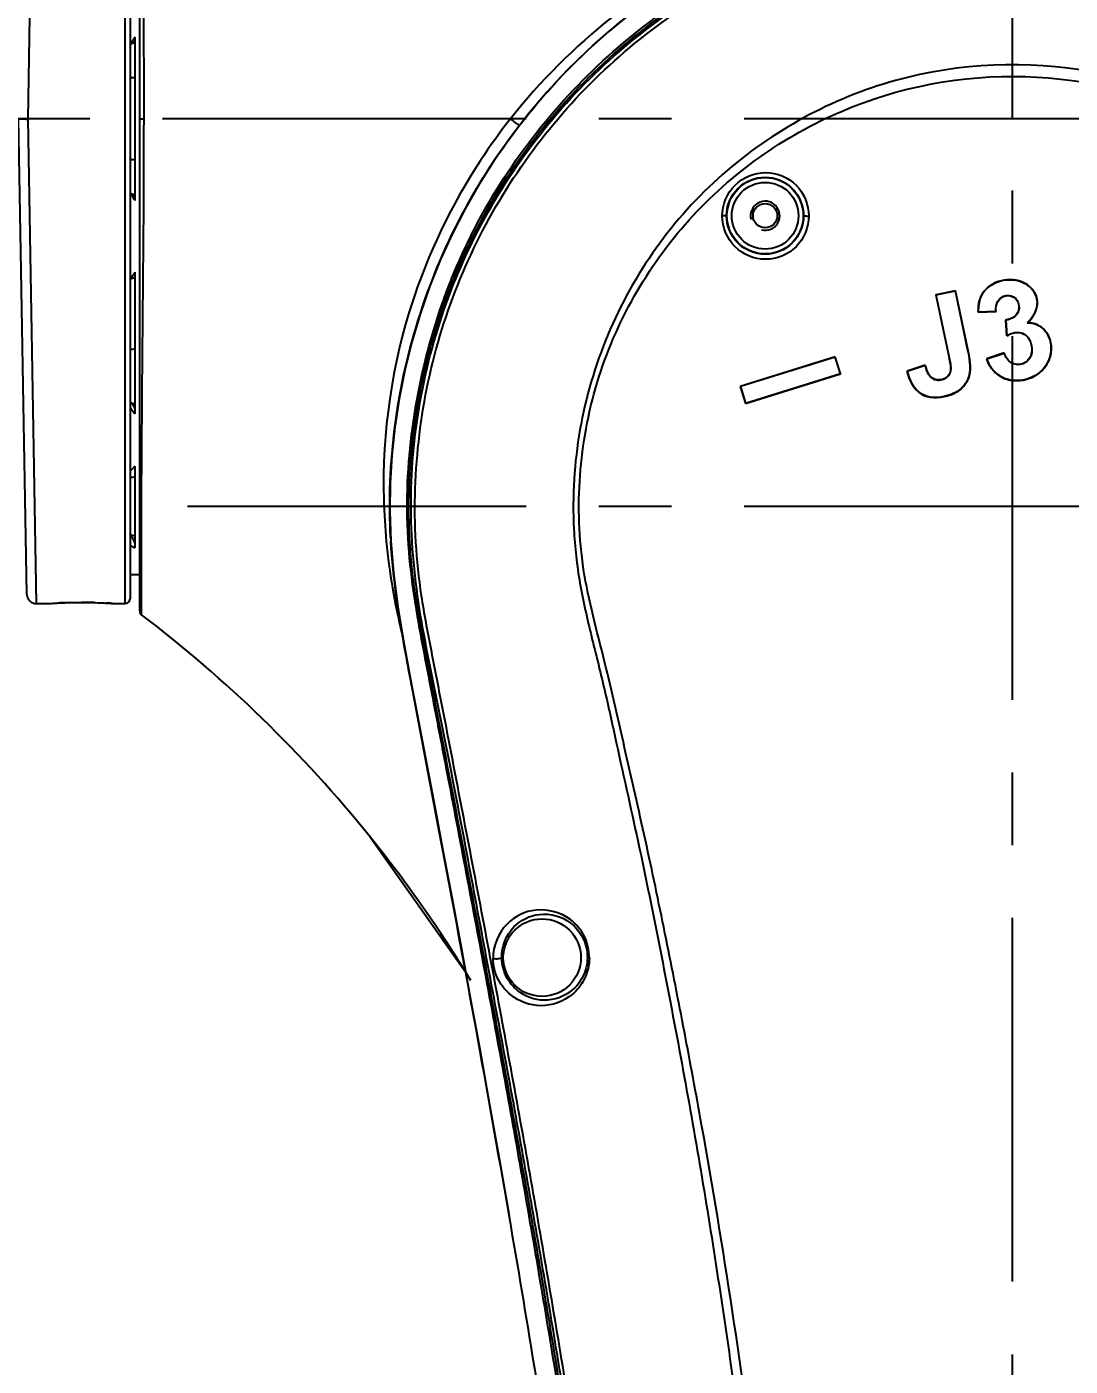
# Model space of a CAD drawing. Header units: millimetres. Extents: x 5828 to 6704, y 123 to 421.
# Drawn here: x 6552.71 to 6558.09, y 360.42 to 367.33 of the extents above; entities that cross this region are included whole.
import ezdxf

# ---------------------------------------------------------------- set-up
doc = ezdxf.new("R2010")
doc.units = ezdxf.units.MM
doc.linetypes.add('CENTER', pattern=[0.6, 0.375, -0.075, 0.075, -0.075])
for name, color, linetype in [('中心线', 7, 'Continuous'), ('外形图', 7, 'Continuous'), ('尺寸标注', 7, 'Continuous'), ('运动范围', 7, 'Continuous')]:
    doc.layers.add(name, color=color, linetype=linetype)
doc.styles.add('微软雅黑', font='msyh.ttc', dxfattribs={"height": 1.5})
doc.dimstyles.new('尺寸标注_1_20比例', dxfattribs={"dimtxt": 1.5, "dimasz": 1.25, "dimexe": 0.5, "dimexo": 0.4, "dimgap": 0.5, "dimtad": 1, "dimdec": 1, "dimlfac": 20, "dimdsep": 46, "dimtxsty": '微软雅黑', "dimcen": 0.09, "dimadec": 0, "dimazin": 0, "dimtp": 0.01, "dimtm": 0.01, "dimtfac": 1, "dimtdec": 1, "dimtofl": 0, "dimtmove": 0, "dimatfit": 3, "dimfxl": 1, "dimtolj": 1, "dimarcsym": 0})

# ---------------------------------------------------------------- blocks, each defined once
blk = doc.blocks.new('*D1144')
at = {"layer": 'Defpoints', "color": 0}
for p in [(6557.7962, 395.6702), (6487.6476, 286.2413), (6537.9972, 286.2413)]:
    blk.add_point(p, dxfattribs=at)
at = {"layer": '尺寸标注', "color": 0, "lineweight": -2}
for p, q in [((6557.3962, 395.6702), (6487.1476, 395.6702)), ((6487.6476, 394.4202), (6487.6476, 287.4913)), ((6537.5972, 286.2413), (6487.1476, 286.2413))]:
    blk.add_line(p, q, dxfattribs=at)
at = {"layer": '尺寸标注', "color": 0}
for points in [[(6487.856, 394.4202), (6487.4393, 394.4202), (6487.6476, 395.6702)], [(6487.4393, 287.4913), (6487.856, 287.4913), (6487.6476, 286.2413)]]:
    blk.add_solid(points, dxfattribs=at)
at = {"layer": '尺寸标注', "color": 0, "insert": (6486.376, 340.9558), "char_height": 1.5, "attachment_point": 5, "rotation": 90, "style": '微软雅黑'}
blk.add_mtext('\\A1;\\A1;{\\fAlibaba PuHuiTi 3.0 55 Regular|b0|i0|c134|p18;2188.6}', dxfattribs=at)

msp = doc.modelspace()

# ---------------------------------------------------------------- linework, layer by layer
at = {"layer": '中心线', "linetype": 'CENTER', "ltscale": 5}
for p, q in [((6557.7962, 330.8596), (6557.7962, 371.8928)), ((6564.2883, 366.8553), (6521.5298, 366.8553)), ((6564.2883, 364.8553), (6553.5422, 364.8553))]:
    msp.add_line(p, q, dxfattribs=at)
at = {"layer": '外形图', "linetype": 'ByBlock'}
for p, q in [((6553.2962, 364.3177), (6553.2962, 369.5272)), ((6552.7212, 366.8553), (6552.764, 369.3552)), ((6553.2212, 364.3553), (6553.2212, 369.3532)), ((6553.2462, 369.3282), (6553.2462, 364.3803)), ((6553.3184, 366.8553), (6553.3175, 368.6731)), ((6553.2712, 367.2762), (6553.2712, 366.4343)), ((6553.25, 367.241), (6553.2462, 367.2348)), ((6553.2471, 367.2362), (6553.2471, 366.4743)), ((6553.25, 367.241), (6553.2501, 367.2411)), ((6553.2471, 367.067), (6553.2462, 367.067)), ((6552.714, 364.4044), (6552.6712, 366.8553)), ((6552.764, 364.3553), (6552.7212, 366.8553)), ((6553.2471, 366.6435), (6553.2462, 366.6435)), ((6553.2462, 366.4758), (6553.25, 366.4696)), ((6553.2471, 366.0257), (6553.2471, 365.3897)), ((6553.27, 366.0547), (6553.2712, 366.0554)), ((6553.2712, 366.0555), (6553.2706, 366.0551)), ((6553.2712, 366.0638), (6553.2712, 365.3347)), ((6557.5024, 365.9687), (6557.4013, 365.9475)), ((6557.4019, 365.9471), (6557.4013, 365.9475)), ((6557.4013, 365.9475), (6557.4694, 365.6229)), ((6557.4019, 365.9471), (6557.5021, 365.9681)), ((6557.4019, 365.9471), (6557.4698, 365.623)), ((6557.5021, 365.9681), (6557.5024, 365.9687)), ((6557.5686, 365.651), (6557.5021, 365.9681)), ((6557.569, 365.6511), (6557.5024, 365.9687)), ((6557.62, 365.8584), (6557.7119, 365.8619)), ((6557.6204, 365.8589), (6557.62, 365.8584)), ((6557.7115, 365.8623), (6557.6204, 365.8589)), ((6557.7115, 365.8623), (6557.7119, 365.8619)), ((6557.7619, 365.8165), (6557.7615, 365.8169)), ((6557.7673, 365.7361), (6557.7615, 365.8169)), ((6557.7619, 365.8165), (6557.7677, 365.7368)), ((6557.7677, 365.7368), (6557.7673, 365.7361)), ((6557.8721, 365.8034), (6557.8733, 365.8038)), ((6553.2471, 365.6645), (6553.2462, 365.6645)), ((6556.8828, 365.6273), (6556.3927, 365.4743)), ((6556.8825, 365.6268), (6556.3933, 365.4741)), ((6556.8825, 365.6268), (6556.8828, 365.6273)), ((6556.9092, 365.5411), (6556.8825, 365.6268)), ((6556.9098, 365.5409), (6556.8828, 365.6273)), ((6557.4698, 365.623), (6557.4694, 365.6229)), ((6557.5686, 365.651), (6557.569, 365.6511)), ((6557.7539, 365.6478), (6557.6631, 365.617)), ((6557.6637, 365.6167), (6557.6631, 365.617)), ((6557.6637, 365.6167), (6557.7537, 365.6473)), ((6557.7537, 365.6473), (6557.7539, 365.6478)), ((6556.4197, 365.3879), (6556.9098, 365.5409)), ((6556.42, 365.3884), (6556.9092, 365.5411)), ((6556.9092, 365.5411), (6556.9098, 365.5409)), ((6557.347, 365.5851), (6557.2537, 365.5541)), ((6557.2542, 365.5538), (6557.2537, 365.5541)), ((6557.2542, 365.5538), (6557.3467, 365.5845)), ((6557.3467, 365.5845), (6557.347, 365.5851)), ((6556.3933, 365.4741), (6556.3927, 365.4743)), ((6556.3927, 365.4743), (6556.4197, 365.3879)), ((6556.3933, 365.4741), (6556.42, 365.3884)), ((6553.2471, 365.3897), (6553.2462, 365.3897)), ((6556.42, 365.3884), (6556.4197, 365.3879)), ((6553.2712, 365.0635), (6553.2677, 365.0598)), ((6553.2712, 365.0635), (6553.2712, 364.6426)), ((6553.2471, 365.0046), (6553.2462, 365.0045)), ((6553.2471, 365.0375), (6553.2471, 364.7084)), ((6553.2462, 364.5053), (6553.2962, 364.5053)), ((6553.3056, 364.3592), (6553.3052, 364.4304)), ((6552.8212, 364.3553), (6552.8364, 364.3563)), ((6552.8212, 364.3553), (6552.8212, 364.3553)), ((6553.156, 364.3563), (6553.1712, 364.3553)), ((6553.1712, 364.3553), (6553.2212, 364.3553)), ((6553.3061, 364.2978), (6553.3056, 364.3592)), ((6554.8429, 363.1713), (6554.7024, 363.9121)), ((6554.4824, 363.1548), (6554.9765, 362.4566)), ((6554.8596, 363.0833), (6554.8429, 363.1713)), ((6555.0303, 362.1625), (6555.0205, 362.2165)), ((6555.2011, 361.201), (6555.1989, 361.2134)), ((6555.201, 361.201), (6555.2011, 361.201)), ((6555.2025, 361.1926), (6555.2011, 361.201))]:
    msp.add_line(p, q, dxfattribs=at)
for points in [[(6555.8326, 367.4009), (6555.717, 367.3068), (6555.6059, 367.2075), (6555.4995, 367.1033), (6555.398, 366.9943), (6555.3018, 366.881), (6555.2112, 366.7638), (6555.1264, 366.6429), (6555.0474, 366.5185), (6554.9743, 366.3908), (6554.9072, 366.2599), (6554.8462, 366.1259), (6554.7913, 365.9887), (6554.7424, 365.8484), (6554.6997, 365.7048), (6554.6635, 365.5587), (6554.634, 365.4114), (6554.6114, 365.2646), (6554.596, 365.1198), (6554.5874, 364.977), (6554.5855, 364.8314), (6554.5909, 364.6778)], [(6553.2501, 367.2411), (6553.2501, 367.2411), (6553.2502, 367.2412), (6553.2503, 367.2412), (6553.2504, 367.2413), (6553.2505, 367.2414), (6553.2507, 367.2415), (6553.2508, 367.2416), (6553.251, 367.2417), (6553.2512, 367.2418), (6553.2514, 367.2419), (6553.2516, 367.2421), (6553.2519, 367.2422), (6553.2522, 367.2423), (6553.2525, 367.2425), (6553.2528, 367.2426), (6553.2531, 367.2428), (6553.2534, 367.2429), (6553.2537, 367.243), (6553.2541, 367.2432), (6553.2545, 367.2433), (6553.2549, 367.2435), (6553.2553, 367.2437), (6553.2558, 367.2438), (6553.2562, 367.244), (6553.2567, 367.2442), (6553.2573, 367.2443), (6553.2578, 367.2445), (6553.2584, 367.2447), (6553.259, 367.2448), (6553.2595, 367.245)], [(6553.2595, 366.4655), (6553.259, 366.4657), (6553.2584, 366.4659), (6553.2579, 366.466), (6553.2574, 366.4662), (6553.2569, 366.4664), (6553.2564, 366.4665), (6553.2559, 366.4667), (6553.2554, 366.4668), (6553.255, 366.467), (6553.2546, 366.4672), (6553.2542, 366.4673), (6553.2538, 366.4675), (6553.2534, 366.4676), (6553.2531, 366.4678), (6553.2528, 366.4679), (6553.2525, 366.4681), (6553.2522, 366.4682), (6553.2519, 366.4683), (6553.2517, 366.4685), (6553.2514, 366.4686), (6553.2512, 366.4687), (6553.251, 366.4688), (6553.2508, 366.4689), (6553.2507, 366.469), (6553.2505, 366.4691), (6553.2504, 366.4692), (6553.2503, 366.4693), (6553.2502, 366.4694), (6553.2501, 366.4694), (6553.2501, 366.4695), (6553.25, 366.4695)], [(6553.2579, 366.0429), (6553.2583, 366.0434), (6553.2588, 366.0443), (6553.2594, 366.0451), (6553.26, 366.0459), (6553.2606, 366.0467), (6553.2613, 366.0475), (6553.262, 366.0483), (6553.2626, 366.049), (6553.2633, 366.0497), (6553.264, 366.0503), (6553.2647, 366.0509), (6553.2653, 366.0515), (6553.266, 366.052), (6553.2667, 366.0525), (6553.2673, 366.053), (6553.268, 366.0535), (6553.2687, 366.0539), (6553.2693, 366.0543), (6553.27, 366.0547)], [(6553.2684, 365.0605), (6553.2691, 365.0613), (6553.2699, 365.062), (6553.2707, 365.0627), (6553.2712, 365.0632)], [(6554.5909, 364.6778), (6554.6046, 364.5139), (6554.627, 364.339), (6554.6574, 364.153), (6554.694, 363.9562), (6554.7337, 363.7491), (6554.7748, 363.5321), (6554.8173, 363.3068), (6554.8613, 363.0737), (6554.9067, 362.8328), (6554.9531, 362.5835), (6555.0006, 362.3254), (6555.0492, 362.0582), (6555.0989, 361.7815), (6555.1498, 361.4948), (6555.201, 361.201)], [(6552.714, 364.4044), (6552.714, 364.4033), (6552.7141, 364.4021), (6552.7142, 364.4009), (6552.7143, 364.3998), (6552.7144, 364.3986), (6552.7146, 364.3974), (6552.7148, 364.3963), (6552.715, 364.3951), (6552.7153, 364.394), (6552.7156, 364.3928), (6552.7159, 364.3917), (6552.7162, 364.3906), (6552.7166, 364.3895), (6552.7169, 364.3884), (6552.7173, 364.3873), (6552.7178, 364.3862), (6552.7182, 364.3851), (6552.7187, 364.384), (6552.7192, 364.383), (6552.7198, 364.3819), (6552.7203, 364.3809), (6552.7209, 364.3799), (6552.7215, 364.3789), (6552.7222, 364.3779), (6552.7228, 364.3769), (6552.7235, 364.376), (6552.7242, 364.375), (6552.7249, 364.3741), (6552.7257, 364.3732), (6552.7264, 364.3723), (6552.7272, 364.3714), (6552.728, 364.3706), (6552.7288, 364.3697), (6552.7297, 364.3689), (6552.7306, 364.3681), (6552.7314, 364.3673), (6552.7323, 364.3666), (6552.7333, 364.3659), (6552.7342, 364.3652), (6552.7351, 364.3645), (6552.7361, 364.3638), (6552.7371, 364.3632), (6552.7381, 364.3625), (6552.7391, 364.3619), (6552.7401, 364.3614), (6552.7412, 364.3608), (6552.7422, 364.3603), (6552.7433, 364.3598), (6552.7443, 364.3593), (6552.7454, 364.3589), (6552.7465, 364.3585), (6552.7476, 364.3581), (6552.7487, 364.3577), (6552.7499, 364.3573), (6552.751, 364.357), (6552.7521, 364.3567), (6552.7533, 364.3565), (6552.7544, 364.3562), (6552.7556, 364.356), (6552.7567, 364.3558), (6552.7579, 364.3557), (6552.7591, 364.3556), (6552.7602, 364.3554), (6552.7614, 364.3554), (6552.7626, 364.3553), (6552.7637, 364.3553), (6552.8212, 364.3553)]]:
    msp.add_lwpolyline(points, dxfattribs=at)
for centre, radius in [((6556.5212, 366.3553), 0.1969), ((6556.5212, 366.3553), 0.1719), ((6556.5212, 366.3553), 0.0625), ((6555.3712, 362.5303), 0.2)]:
    msp.add_circle(centre, radius, dxfattribs=at)
for centre, radius, start, end in [((6553.2462, 367.2932), 0.05, 285.46938, 300), ((6552.5795, 363.4627), 4.2917, 51.44492, 52.23216), ((6553.2462, 366.4174), 0.05, 60, 74.53117), ((6556.5212, 366.3553), 0.075, 255, 195), ((6553.2462, 365.3394), 0.0504, 60.27005, 89.02407), ((6557.7005, 364.9745), 3.147, 181.53459, 185.44475), ((6553.2896, 364.5757), 0.1394, 107.77404, 108.16013), ((6557.8494, 364.9915), 3.2968, 185.4928, 193.86499), ((6557.6126, 364.8596), 3.0271, 183.24162, 183.44105), ((6552.9987, 361.8502), 2.5114, 91.55887, 92.91457), ((6552.9958, 361.8833), 2.4783, 88.46753, 89.98974), ((6552.9798, 361.6282), 2.7338, 86.3029, 87.03024), ((6553.2212, 364.3803), 0.025, 270, 0), ((6553.3212, 364.3177), 0.025, 180, 232.83927), ((6549.2084, 358.9036), 6.7741, 38.87133, 52.77772), ((6549.1754, 358.8751), 6.8177, 33.3094, 38.88378), ((6411.6591, 336.048), 145.7302, 10.344613, 10.691224), ((6549.2198, 358.905), 6.7641, 31.23683, 33.30432), ((6446.0355, 342.3093), 110.7882, 9.824633, 10.323172)]:
    msp.add_arc(centre, radius, start, end, dxfattribs=at)
for points, knots in [([(6560.3945, 366.8553), (6560.0933, 367.2456), (6559.2988, 367.8966), (6557.805, 368.2258), (6556.3193, 367.8801), (6555.5143, 367.2426), (6555.2081, 366.8553)], [0, 0, 0, 0, 0.250018, 0.49944, 0.74963, 1, 1, 1, 1]), ([(6554.5904, 364.6885), (6554.5793, 364.8844), (6554.5956, 365.2794), (6554.7261, 365.8568), (6554.9595, 366.4013), (6555.2887, 366.8936), (6555.7022, 367.3176), (6556.1852, 367.6602), (6556.7227, 367.9091), (6557.2966, 368.0554), (6557.8876, 368.0942), (6558.4757, 368.0244), (6559.0413, 367.8487), (6559.5655, 367.5731), (6559.953, 367.2667), (6560.2245, 366.9822), (6560.4074, 366.7506), (6560.5683, 366.5029), (6560.752, 366.1554), (6560.854, 365.8764), (6560.9022, 365.6862)], [0, 0, 0, 0, 0.062474, 0.124992, 0.187471, 0.249965, 0.312459, 0.374952, 0.437444, 0.499935, 0.562426, 0.624918, 0.687411, 0.749903, 0.812399, 0.843674, 0.87494, 0.906218, 0.937526, 1, 1, 1, 1]), ([(6554.685, 364.6228), (6554.6771, 364.7172), (6554.6706, 364.9073), (6554.6901, 365.1919), (6554.7347, 365.4737), (6554.8029, 365.7505), (6554.8958, 366.0198), (6555.0526, 366.366), (6555.3092, 366.7696), (6555.6999, 367.1903), (6556.1601, 367.5344), (6556.6753, 367.7889), (6557.2281, 367.9445), (6557.7999, 367.9961), (6558.3714, 367.9425), (6558.9234, 367.7864), (6559.4376, 367.5336), (6559.8965, 367.1926), (6560.2836, 366.7733), (6560.5864, 366.2909), (6560.7303, 365.9389), (6560.7848, 365.7579)], [0, 0, 0, 0, 0.031192, 0.062464, 0.093753, 0.124984, 0.156175, 0.187381, 0.249905, 0.312615, 0.375336, 0.43801, 0.500658, 0.563289, 0.625908, 0.688516, 0.751065, 0.813452, 0.875625, 0.937779, 1, 1, 1, 1]), ([(6555.9624, 356.048), (6555.9181, 356.7966), (6555.8118, 357.9174), (6555.6096, 359.4037), (6555.4349, 360.5153), (6555.2417, 361.6239), (6555.0703, 362.5458), (6554.929, 363.2827), (6554.8403, 363.7431), (6554.7684, 364.1116), (6554.7159, 364.3887), (6554.6847, 364.67), (6554.681, 365.0473), (6554.7387, 365.5175), (6554.9093, 366.0594), (6555.1753, 366.5617), (6555.6434, 367.1547), (6556.4194, 367.7221), (6557.3472, 367.9749), (6558.1035, 367.969), (6558.8463, 367.8273), (6559.7083, 367.3995), (6560.4871, 366.5539), (6560.7736, 365.8387), (6560.8468, 365.4708)], [0, 0, 0, 0, 0.124792, 0.187203, 0.249618, 0.312039, 0.374464, 0.405678, 0.436894, 0.452504, 0.468149, 0.483833, 0.499525, 0.530866, 0.562212, 0.593557, 0.624907, 0.687364, 0.749846, 0.781227, 0.812611, 0.875106, 0.937561, 1, 1, 1, 1]), ([(6555.9633, 356.2149), (6555.9164, 356.9525), (6555.8069, 358.0566), (6555.6044, 359.5208), (6555.4301, 360.6158), (6555.2397, 361.7081), (6555.0676, 362.6158), (6554.9323, 363.3426), (6554.8249, 363.8863), (6554.7102, 364.4293), (6554.6804, 364.9859), (6554.7543, 365.5385), (6554.9799, 366.244), (6555.4956, 367.0328), (6556.4033, 367.7003), (6557.3099, 367.9574), (6558.0507, 367.9624), (6558.7808, 367.8362), (6559.6335, 367.4369), (6560.2916, 366.7625), (6560.6483, 366.1137), (6560.7692, 365.7619), (6560.8114, 365.5821)], [0, 0, 0, 0, 0.125159, 0.187747, 0.250335, 0.312923, 0.375511, 0.406802, 0.438102, 0.469394, 0.50069, 0.531981, 0.563267, 0.625585, 0.687907, 0.750225, 0.78151, 0.812795, 0.875116, 0.937434, 0.968715, 1, 1, 1, 1]), ([(6555.98, 356.2159), (6555.9324, 356.9498), (6555.8243, 358.0485), (6555.6242, 359.5059), (6555.4521, 360.596), (6555.2625, 361.6832), (6555.0941, 362.5874), (6554.9557, 363.3101), (6554.8688, 363.7617), (6554.7982, 364.1231), (6554.7461, 364.395), (6554.716, 364.6713), (6554.7124, 365.0417), (6554.768, 365.5034), (6554.9878, 366.2114), (6555.4969, 367.006), (6556.4024, 367.6805), (6557.3104, 367.9405), (6558.0529, 367.9447), (6558.7837, 367.816), (6559.636, 367.4101), (6560.4162, 366.5961), (6560.7142, 365.902), (6560.796, 365.5431)], [0, 0, 0, 0, 0.124757, 0.187152, 0.249555, 0.311958, 0.374375, 0.405585, 0.436791, 0.452386, 0.46806, 0.483749, 0.499459, 0.530817, 0.562181, 0.624674, 0.687214, 0.749761, 0.781163, 0.81256, 0.875074, 0.937549, 1, 1, 1, 1]), ([(6553.2712, 367.2762), (6553.2694, 367.2733), (6553.2622, 367.2617), (6553.2553, 367.2498), (6553.25, 367.241)], [0, 0, 0, 0, 0.249859, 1, 1, 1, 1]), ([(6553.2712, 367.2566), (6553.2706, 367.2552), (6553.2691, 367.2524), (6553.2664, 367.249), (6553.2632, 367.2464), (6553.2608, 367.2453), (6553.2595, 367.245)], [0, 0, 0, 0, 0.283021, 0.53966, 0.775608, 1, 1, 1, 1]), ([(6560.5963, 355.7502), (6560.6029, 355.9206), (6560.6061, 356.2619), (6560.6185, 356.9442), (6560.6103, 357.7974), (6560.592, 358.8211), (6560.5487, 359.8441), (6560.4906, 360.8664), (6560.4138, 361.8875), (6560.3368, 362.7373), (6560.2643, 363.4161), (6560.2051, 363.9245), (6560.1449, 364.433), (6560.0749, 364.9394), (6560.0206, 365.3644), (6559.9111, 365.6887), (6559.7699, 365.9996), (6559.5283, 366.3554), (6559.1508, 366.7059), (6558.7046, 366.9639), (6558.0506, 367.1654), (6557.1718, 367.1293), (6556.4009, 366.7072), (6555.9431, 366.1991), (6555.6927, 365.7484), (6555.5475, 365.254), (6555.5259, 364.9103), (6555.5348, 364.74)], [0, 0, 0, 0, 0.031284, 0.062572, 0.125154, 0.187742, 0.250333, 0.312924, 0.375517, 0.438108, 0.469403, 0.500697, 0.531989, 0.563277, 0.594551, 0.610205, 0.625854, 0.657098, 0.68832, 0.719548, 0.7508, 0.812931, 0.875006, 0.906225, 0.937467, 0.968726, 1, 1, 1, 1]), ([(6553.2712, 367.0663), (6553.2673, 367.0666), (6553.2593, 367.0669), (6553.2512, 367.067), (6553.2471, 367.067)], [0, 0, 0, 0, 0.482571, 1, 1, 1, 1]), ([(6556.7959, 355.8435), (6556.7881, 356.1688), (6556.761, 356.8192), (6556.6964, 357.7937), (6556.6079, 358.7666), (6556.4927, 359.7369), (6556.3565, 360.7044), (6556.2249, 361.508), (6556.1055, 362.1482), (6556.0113, 362.6273), (6555.9121, 363.1054), (6555.8029, 363.5812), (6555.6977, 364.057), (6555.5665, 364.5272), (6555.5493, 365.0177), (6555.6376, 365.4988), (6555.8309, 365.9487), (6556.2097, 366.4758), (6556.887, 366.9593), (6557.8638, 367.144), (6558.8286, 366.9019), (6559.603, 366.2795), (6559.8941, 365.6786), (6559.9666, 365.3657)], [0, 0, 0, 0, 0.062775, 0.125581, 0.188407, 0.251241, 0.314071, 0.376903, 0.408314, 0.439719, 0.471122, 0.502509, 0.533895, 0.565185, 0.596393, 0.627624, 0.658854, 0.690047, 0.752034, 0.814057, 0.876061, 0.938032, 1, 1, 1, 1]), ([(6552.6712, 366.8561), (6552.6712, 366.8561), (6552.6712, 366.856), (6552.6713, 366.8558), (6552.6713, 366.8556), (6552.6714, 366.8554), (6552.6715, 366.8552), (6552.6716, 366.8551), (6552.6718, 366.8551), (6552.672, 366.8551), (6552.6722, 366.8552), (6552.6725, 366.8552), (6552.6729, 366.8552), (6552.6735, 366.8552), (6552.6744, 366.8551), (6552.6753, 366.8551), (6552.6764, 366.8551), (6552.678, 366.8551), (6552.6804, 366.8551), (6552.6835, 366.855), (6552.687, 366.8549), (6552.6901, 366.8549), (6552.6928, 366.8548), (6552.695, 366.8548), (6552.6972, 366.8547), (6552.6994, 366.8546), (6552.7013, 366.8546), (6552.7029, 366.8545), (6552.7045, 366.8544), (6552.7061, 366.8542), (6552.7077, 366.8541), (6552.709, 366.8541), (6552.7102, 366.8541), (6552.7115, 366.854), (6552.7127, 366.8536), (6552.7139, 366.8529), (6552.715, 366.852), (6552.7159, 366.8514), (6552.7166, 366.851), (6552.7172, 366.8508), (6552.7177, 366.8508), (6552.7182, 366.8509), (6552.7187, 366.8512), (6552.7193, 366.8518), (6552.72, 366.8527), (6552.7207, 366.854), (6552.7211, 366.8548), (6552.7212, 366.8553)], [0, 0, 0, 0, 0.001996, 0.006595, 0.012155, 0.014804, 0.017131, 0.020655, 0.02394, 0.027872, 0.032453, 0.037538, 0.043164, 0.056163, 0.07145, 0.088986, 0.10873, 0.130631, 0.180669, 0.238581, 0.303765, 0.375547, 0.41368, 0.453173, 0.493931, 0.535862, 0.578838, 0.600669, 0.622711, 0.667414, 0.690071, 0.712951, 0.735959, 0.759024, 0.782637, 0.80797, 0.834344, 0.859273, 0.870494, 0.88075, 0.890323, 0.899969, 0.910402, 0.921866, 0.947411, 0.974503, 1, 1, 1, 1]), ([(6553.2962, 366.8543), (6553.2962, 366.8557), (6553.306, 366.8536), (6553.3098, 366.8551), (6553.3145, 366.855)], [0, 0, 0, 0, 0.232234, 1, 1, 1, 1]), ([(6553.3052, 364.4304), (6553.3047, 364.5525), (6553.3053, 365.3608), (6553.3185, 366.169), (6553.3184, 366.8553)], [0, 0, 0, 0, 0.151002, 1, 1, 1, 1]), ([(6555.2081, 366.8553), (6554.99, 366.5771), (6554.6472, 365.9473), (6554.5454, 365.2375), (6554.5547, 364.8903)], [0, 0, 0, 0, 0.50437, 1, 1, 1, 1]), ([(6553.2712, 366.6442), (6553.2673, 366.644), (6553.2593, 366.6436), (6553.2512, 366.6435), (6553.2471, 366.6435)], [0, 0, 0, 0, 0.482571, 1, 1, 1, 1]), ([(6556.3003, 366.354), (6556.3002, 366.4111), (6556.3485, 366.5301), (6556.5238, 366.6015), (6556.6985, 366.5296), (6556.7465, 366.4109), (6556.7465, 366.3539)], [0, 0, 0, 0, 0.250616, 0.500595, 0.750009, 1, 1, 1, 1]), ([(6556.3222, 366.3553), (6556.3222, 366.4061), (6556.3653, 366.5119), (6556.5211, 366.5752), (6556.6766, 366.5115), (6556.7194, 366.4059), (6556.7194, 366.3553)], [0, 0, 0, 0, 0.250512, 0.500618, 0.750073, 1, 1, 1, 1]), ([(6553.25, 366.4696), (6553.2518, 366.4667), (6553.2588, 366.4549), (6553.2657, 366.443), (6553.2712, 366.4343)], [0, 0, 0, 0, 0.250184, 1, 1, 1, 1]), ([(6553.2712, 366.4539), (6553.2706, 366.4554), (6553.2691, 366.4581), (6553.2664, 366.4616), (6553.2632, 366.4642), (6553.2608, 366.4652), (6553.2595, 366.4655)], [0, 0, 0, 0, 0.283027, 0.539667, 0.775612, 1, 1, 1, 1]), ([(6556.3222, 366.3553), (6556.322, 366.3547), (6556.3192, 366.355), (6556.3129, 366.3537), (6556.3055, 366.354), (6556.3003, 366.354)], [0, 0, 0, 0, 0.075271, 0.283764, 1, 1, 1, 1]), ([(6556.7465, 366.3539), (6556.7464, 366.2968), (6556.698, 366.178), (6556.5228, 366.1069), (6556.3485, 366.1788), (6556.3003, 366.2971), (6556.3003, 366.354)], [0, 0, 0, 0, 0.250711, 0.500886, 0.750098, 1, 1, 1, 1]), ([(6556.7194, 366.3553), (6556.7193, 366.3045), (6556.6761, 366.1989), (6556.5204, 366.1358), (6556.3652, 366.1994), (6556.3223, 366.3047), (6556.3222, 366.3553)], [0, 0, 0, 0, 0.250528, 0.500816, 0.750079, 1, 1, 1, 1]), ([(6556.7194, 366.3553), (6556.7196, 366.3546), (6556.7234, 366.3551), (6556.7311, 366.3534), (6556.7402, 366.3539), (6556.7465, 366.3539)], [0, 0, 0, 0, 0.082551, 0.304885, 1, 1, 1, 1]), ([(6553.2579, 366.0429), (6553.257, 366.0414), (6553.2531, 366.0352), (6553.2492, 366.029), (6553.2462, 366.0244)], [0, 0, 0, 0, 0.250102, 1, 1, 1, 1]), ([(6553.2712, 366.034), (6553.2679, 366.0332), (6553.2611, 366.032), (6553.2543, 366.0315), (6553.2507, 366.0314)], [0, 0, 0, 0, 0.485881, 1, 1, 1, 1]), ([(6553.2712, 366.0638), (6553.2701, 366.0621), (6553.2655, 366.0552), (6553.2612, 366.0482), (6553.2579, 366.0429)], [0, 0, 0, 0, 0.250425, 1, 1, 1, 1]), ([(6557.6204, 365.8589), (6557.6204, 365.8793), (6557.6224, 365.9209), (6557.6637, 365.9943), (6557.7465, 366.0293), (6557.8284, 366.0233), (6557.885, 365.9955), (6557.9243, 365.9448), (6557.9258, 365.9012), (6557.921, 365.8815)], [0, 0, 0, 0, 0.125672, 0.251171, 0.49855, 0.624479, 0.750131, 0.875461, 1, 1, 1, 1]), ([(6557.8733, 365.8038), (6557.9036, 365.8295), (6557.9386, 365.8922), (6557.9088, 365.9716), (6557.8603, 366.012), (6557.7998, 366.0282), (6557.7188, 366.0226), (6557.6609, 365.9861), (6557.6404, 365.9519)], [0, 0, 0, 0, 0.246774, 0.372248, 0.498494, 0.624945, 0.751718, 1, 1, 1, 1]), ([(6557.7115, 365.8623), (6557.7098, 365.8798), (6557.7136, 365.9178), (6557.7621, 365.9517), (6557.8202, 365.9354), (6557.8312, 365.8967), (6557.8302, 365.8793)], [0, 0, 0, 0, 0.252818, 0.502832, 0.749379, 1, 1, 1, 1]), ([(6557.7119, 365.8619), (6557.7102, 365.8793), (6557.7138, 365.9171), (6557.7619, 365.9512), (6557.82, 365.935), (6557.8308, 365.8964), (6557.8298, 365.8791)], [0, 0, 0, 0, 0.252896, 0.502884, 0.749376, 1, 1, 1, 1]), ([(6557.8298, 365.8791), (6557.8287, 365.8628), (6557.8107, 365.8297), (6557.7773, 365.8197), (6557.7609, 365.8167)], [0, 0, 0, 0, 0.494757, 1, 1, 1, 1]), ([(6557.8302, 365.8793), (6557.8293, 365.863), (6557.8116, 365.8298), (6557.7783, 365.8195), (6557.7619, 365.8165)], [0, 0, 0, 0, 0.494957, 1, 1, 1, 1]), ([(6557.6631, 365.617), (6557.6769, 365.575), (6557.7272, 365.516), (6557.8178, 365.5011), (6557.8855, 365.5135), (6557.9462, 365.5475), (6557.9865, 365.6046), (6558.0018, 365.6723), (6557.9913, 365.7183), (6557.981, 365.7384)], [0, 0, 0, 0, 0.24585, 0.371543, 0.497487, 0.623228, 0.748918, 0.874614, 1, 1, 1, 1]), ([(6557.7677, 365.7368), (6557.7776, 365.742), (6557.7977, 365.7525), (6557.8322, 365.7557), (6557.865, 365.7435), (6557.8867, 365.7161), (6557.8963, 365.6835), (6557.8982, 365.6495), (6557.8861, 365.6169), (6557.8687, 365.6014), (6557.8589, 365.596)], [0, 0, 0, 0, 0.125604, 0.250536, 0.37524, 0.499985, 0.625291, 0.750498, 0.87523, 1, 1, 1, 1]), ([(6557.7678, 365.7364), (6557.7778, 365.7416), (6557.7978, 365.752), (6557.832, 365.7553), (6557.8647, 365.7431), (6557.8863, 365.7159), (6557.8959, 365.6835), (6557.8977, 365.6496), (6557.8858, 365.6171), (6557.8684, 365.6017), (6557.8587, 365.5963)], [0, 0, 0, 0, 0.125602, 0.250536, 0.375239, 0.499981, 0.625288, 0.750498, 0.87523, 1, 1, 1, 1]), ([(6557.8721, 365.8034), (6557.8937, 365.8034), (6557.9383, 365.793), (6557.9846, 365.7429), (6558.0007, 365.6777), (6557.9889, 365.6122), (6557.9531, 365.5556), (6557.8802, 365.507), (6557.8093, 365.4999), (6557.7682, 365.5121)], [0, 0, 0, 0, 0.125098, 0.250154, 0.375441, 0.500844, 0.626293, 0.751889, 1, 1, 1, 1]), ([(6557.981, 365.7384), (6557.971, 365.7578), (6557.9403, 365.7927), (6557.8952, 365.8037), (6557.8733, 365.8038)], [0, 0, 0, 0, 0.499709, 1, 1, 1, 1]), ([(6553.2712, 365.6684), (6553.2674, 365.6672), (6553.2594, 365.6652), (6553.2513, 365.6645), (6553.2471, 365.6645)], [0, 0, 0, 0, 0.488822, 1, 1, 1, 1]), ([(6557.2537, 365.5541), (6557.2631, 365.5094), (6557.3102, 365.412), (6557.443, 365.415), (6557.5275, 365.4525), (6557.5891, 365.5294), (6557.5785, 365.6059), (6557.569, 365.6511)], [0, 0, 0, 0, 0.248064, 0.495967, 0.622914, 0.749415, 1, 1, 1, 1]), ([(6557.5686, 365.651), (6557.578, 365.6059), (6557.5887, 365.5297), (6557.5275, 365.4529), (6557.4432, 365.4157), (6557.3108, 365.4122), (6557.2636, 365.5092), (6557.2542, 365.5538)], [0, 0, 0, 0, 0.250763, 0.377032, 0.503893, 0.751846, 1, 1, 1, 1]), ([(6557.3467, 365.5845), (6557.352, 365.5633), (6557.3609, 365.5282), (6557.4022, 365.5056), (6557.436, 365.5094), (6557.4671, 365.5246), (6557.4809, 365.5573), (6557.4773, 365.5907), (6557.4721, 365.6122), (6557.4698, 365.623)], [0, 0, 0, 0, 0.249097, 0.373515, 0.498989, 0.623661, 0.748113, 0.873878, 1, 1, 1, 1]), ([(6557.4694, 365.6229), (6557.4716, 365.6121), (6557.4768, 365.5907), (6557.4805, 365.5575), (6557.4667, 365.5248), (6557.4356, 365.5098), (6557.402, 365.506), (6557.3609, 365.529), (6557.3523, 365.5639), (6557.347, 365.5851)], [0, 0, 0, 0, 0.126114, 0.251874, 0.376302, 0.500969, 0.626414, 0.750839, 1, 1, 1, 1]), ([(6557.7682, 365.5121), (6557.7439, 365.5193), (6557.6987, 365.5474), (6557.6717, 365.5926), (6557.6637, 365.6167)], [0, 0, 0, 0, 0.499448, 1, 1, 1, 1]), ([(6557.8589, 365.596), (6557.84, 365.5855), (6557.787, 365.5845), (6557.7607, 365.6264), (6557.7537, 365.6473)], [0, 0, 0, 0, 0.496226, 1, 1, 1, 1]), ([(6557.8587, 365.5963), (6557.8398, 365.5859), (6557.7869, 365.585), (6557.7609, 365.627), (6557.7539, 365.6478)], [0, 0, 0, 0, 0.496128, 1, 1, 1, 1]), ([(6553.2712, 365.3603), (6553.2701, 365.3641), (6553.2679, 365.3695), (6553.2642, 365.376), (6553.2612, 365.3802), (6553.258, 365.3837), (6553.2545, 365.3865), (6553.2509, 365.3886), (6553.2483, 365.3895), (6553.2471, 365.3897)], [0, 0, 0, 0, 0.297969, 0.436231, 0.565965, 0.686734, 0.798658, 0.902544, 1, 1, 1, 1]), ([(6553.2462, 365.367), (6553.2483, 365.3643), (6553.2567, 365.3536), (6553.2647, 365.3426), (6553.2712, 365.3347)], [0, 0, 0, 0, 0.251159, 1, 1, 1, 1]), ([(6553.2677, 365.0598), (6553.2659, 365.0579), (6553.2587, 365.0501), (6553.2517, 365.0423), (6553.2462, 365.0366)], [0, 0, 0, 0, 0.251238, 1, 1, 1, 1]), ([(6553.2712, 365.0107), (6553.2675, 365.0087), (6553.2596, 365.0057), (6553.2513, 365.0046), (6553.2471, 365.0046)], [0, 0, 0, 0, 0.497295, 1, 1, 1, 1]), ([(6553.2712, 364.7032), (6553.2675, 364.7048), (6553.2595, 364.7074), (6553.2513, 364.7084), (6553.2471, 364.7084)], [0, 0, 0, 0, 0.493658, 1, 1, 1, 1]), ([(6553.2712, 364.6673), (6553.27, 364.6714), (6553.2671, 364.6794), (6553.2614, 364.6906), (6553.2548, 364.7004), (6553.2497, 364.706), (6553.2471, 364.7084)], [0, 0, 0, 0, 0.265521, 0.529435, 0.778185, 1, 1, 1, 1]), ([(6555.5348, 364.74), (6555.5397, 364.6464), (6555.5608, 364.4596), (6555.6252, 364.186), (6555.694, 363.9137), (6555.7729, 363.5475), (6555.8762, 363.0908), (6555.987, 362.5396), (6556.0924, 361.9874), (6556.2231, 361.249), (6556.3638, 360.3221), (6556.5081, 359.2066), (6556.6217, 358.0875), (6556.7037, 356.9661), (6556.7411, 356.2176), (6556.753, 355.8432)], [0, 0, 0, 0, 0.031256, 0.062473, 0.093691, 0.124921, 0.187394, 0.249889, 0.3124, 0.374919, 0.499974, 0.625031, 0.75007, 0.875071, 1, 1, 1, 1]), ([(6553.2462, 364.6571), (6553.2504, 364.6547), (6553.2586, 364.6497), (6553.267, 364.6448), (6553.2712, 364.6426)], [0, 0, 0, 0, 0.500544, 1, 1, 1, 1]), ([(6554.7024, 363.9121), (6554.6905, 363.9756), (6554.6426, 364.229), (6554.6026, 364.4849), (6554.591, 364.6779)], [0, 0, 0, 0, 0.250399, 1, 1, 1, 1]), ([(6555.9463, 356.0603), (6555.9359, 356.2406), (6555.9119, 356.601), (6555.8511, 357.3207), (6555.7545, 358.2185), (6555.6128, 359.2925), (6555.4756, 360.1846), (6555.3569, 360.8967), (6555.2642, 361.43), (6555.1684, 361.9626), (6555.0699, 362.4946), (6554.9698, 363.0262), (6554.8848, 363.4689), (6554.8169, 363.823), (6554.7653, 364.0885), (6554.716, 364.3543), (6554.6925, 364.5331), (6554.685, 364.6228)], [0, 0, 0, 0, 0.062542, 0.125089, 0.250182, 0.375252, 0.500293, 0.562802, 0.625299, 0.68778, 0.750246, 0.812704, 0.875159, 0.906378, 0.937601, 0.968823, 1, 1, 1, 1]), ([(6552.8364, 364.3563), (6552.8452, 364.3569), (6552.8667, 364.3582), (6552.9033, 364.3599), (6552.9477, 364.3612), (6552.9962, 364.3617), (6553.0447, 364.3612), (6553.0891, 364.3599), (6553.1257, 364.3582), (6553.1472, 364.3569), (6553.156, 364.3563)], [0, 0, 0, 0, 0.083585, 0.20131, 0.344135, 0.50001, 0.655888, 0.798541, 0.916511, 1, 1, 1, 1]), ([(6555.6149, 362.5278), (6555.6142, 362.5669), (6555.5974, 362.6439), (6555.5065, 362.7525), (6555.3434, 362.7979), (6555.1684, 362.7145), (6555.1174, 362.5903), (6555.1184, 362.5266)], [0, 0, 0, 0, 0.152497, 0.29558, 0.535699, 0.751205, 1, 1, 1, 1]), ([(6555.1631, 362.5303), (6555.1624, 362.5871), (6555.2059, 362.6979), (6555.3613, 362.7739), (6555.5073, 362.7331), (6555.5883, 362.6353), (6555.6048, 362.5657), (6555.6045, 362.5303)], [0, 0, 0, 0, 0.248034, 0.461555, 0.701124, 0.845505, 1, 1, 1, 1]), ([(6555.1184, 362.5266), (6555.1265, 362.5243), (6555.1401, 362.5241), (6555.1536, 362.5261), (6555.1625, 362.5277), (6555.1631, 362.5303)], [0, 0, 0, 0, 0.550096, 0.825872, 1, 1, 1, 1]), ([(6555.6148, 362.5278), (6555.6146, 362.4906), (6555.5971, 362.419), (6555.5163, 362.3164), (6555.3672, 362.2611), (6555.2188, 362.3151), (6555.137, 362.4159), (6555.1188, 362.4883), (6555.1184, 362.5266)], [0, 0, 0, 0, 0.146373, 0.277574, 0.501557, 0.719297, 0.849582, 1, 1, 1, 1]), ([(6555.6045, 362.5303), (6555.6043, 362.4966), (6555.5888, 362.4321), (6555.5165, 362.3401), (6555.3834, 362.2913), (6555.252, 362.3409), (6555.1798, 362.4312), (6555.1636, 362.4959), (6555.1631, 362.5303)], [0, 0, 0, 0, 0.148097, 0.279858, 0.502727, 0.718911, 0.848837, 1, 1, 1, 1]), ([(6555.6148, 362.5278), (6555.6125, 362.528), (6555.6094, 362.5287), (6555.605, 362.5292), (6555.6045, 362.5303)], [0, 0, 0, 0, 0.667403, 1, 1, 1, 1]), ([(6555.7932, 355.7005), (6555.7947, 355.7417), (6555.7963, 355.8482), (6555.7955, 356.0432), (6555.7894, 356.3036), (6555.7713, 356.7404), (6555.7292, 357.3441), (6555.6548, 358.0991), (6555.5615, 358.8712), (6555.4535, 359.6461), (6555.3335, 360.4202), (6555.247, 360.9353), (6555.2025, 361.1926)], [0, 0, 0, 0, 0.022354, 0.057754, 0.10582, 0.163596, 0.294879, 0.433997, 0.575121, 0.716705, 0.858352, 1, 1, 1, 1])]:
    msp.add_open_spline(points, degree=3, knots=knots, dxfattribs=at)
for points in [[(6557.6404, 365.9519), (6557.624, 365.9245), (6557.6199, 365.8903), (6557.62, 365.8584)], [(6557.921, 365.8815), (6557.9138, 365.8516), (6557.8957, 365.823), (6557.8721, 365.8034)]]:
    msp.add_open_spline(points, degree=3, dxfattribs=at)
at = {"layer": '运动范围'}
msp.add_arc((6557.7962, 336.8553), 58.815, 350, 225, dxfattribs=at)

# ---------------------------------------------------------------- dimensions: what is measured, and where the dimension line sits
at = {"layer": '尺寸标注'}
dim = msp.add_linear_dim(base=(6487.6476, 286.2413), p1=(6557.7962, 395.6702), p2=(6537.9972, 286.2413), angle=90, text='\\A1;{\\fAlibaba PuHuiTi 3.0 55 Regular|b0|i0|c134|p18;2188.6}', dimstyle='尺寸标注_1_20比例', dxfattribs=at)
dim.commit()
dim.dimension.update_dxf_attribs({"geometry": '*D1144', "text_midpoint": (6487.6476, 340.9558), "dimtype": 160})

doc.saveas('drawing.dxf')
